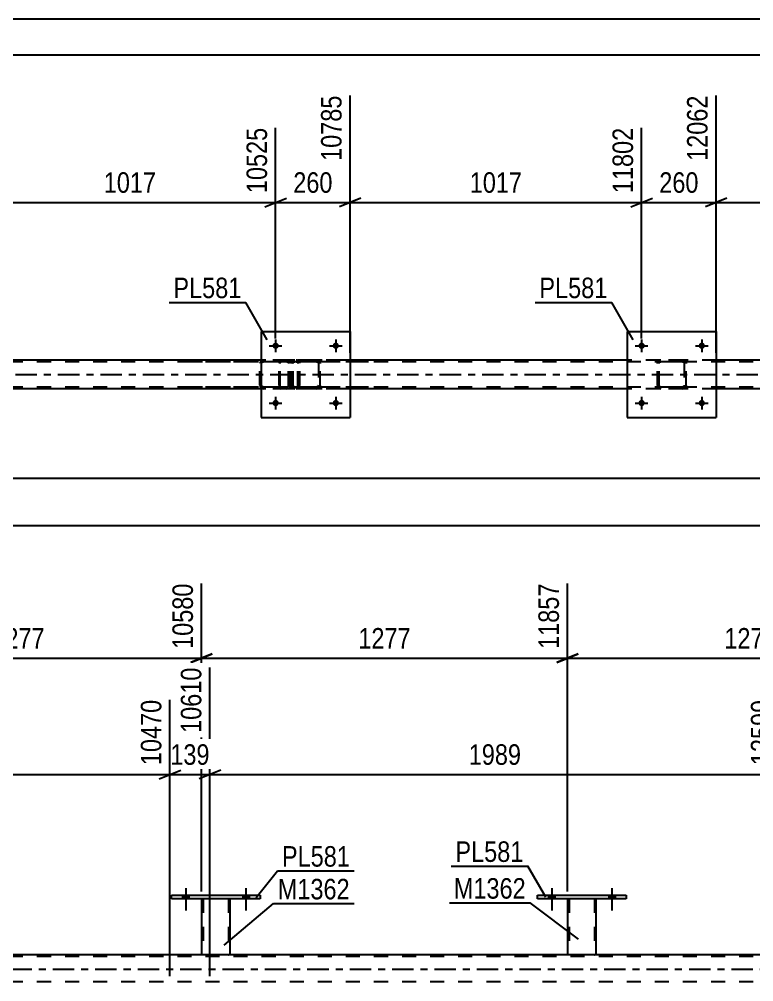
# Model space of a CAD drawing. Header units: millimetres. Extents: x 0 to 841, y 0 to 594.
# Drawn here: x 510 to 612.5, y 459.6 to 594 of the extents above; entities that cross this region are included whole.
import ezdxf

# ---------------------------------------------------------------- set-up
doc = ezdxf.new("R2010")
doc.units = ezdxf.units.MM
doc.linetypes.add('DXK_LINE_DOT2', pattern=[3.9198, 1.9599, -1.9599])
doc.linetypes.add('DXK_LINE_DOT3', pattern=[5.9187, 2.979, -0.9799, 0.9799, -0.9799])
doc.styles.add('Arial Narrow', font='ARIALN.TTF', dxfattribs={"height": 0.2})

# ---------------------------------------------------------------- blocks, each defined once
blk = doc.blocks.new('Unknown-318893504-1135')
at = {"color": 5, "linetype": 'Continuous'}
for p, q in [((841, 594), (0, 594)), ((836, 589), (5, 589))]:
    blk.add_line(p, q, dxfattribs=at)
blk = doc.blocks.new('Part-318893504-4839 - 4767')
at = {"color": 2, "linetype": 'Continuous'}
for p, q in [((543.76, 550.41), (543.76, 538.41)), ((543.76, 550.41), (556.16, 550.41)), ((556.16, 550.41), (556.16, 538.41)), ((543.76, 538.41), (556.16, 538.41))]:
    blk.add_line(p, q, dxfattribs=at)
blk = doc.blocks.new('Part-318893504-4775 - 4767')
at = {"color": 7, "linetype": 'DXK_LINE_DOT2'}
for p, q in [((546.29, 546.12), (546.27, 545.93)), ((546.27, 542.89), (546.27, 545.93)), ((546.35, 546.27), (546.29, 546.12)), ((546.44, 546.38), (546.35, 546.27)), ((546.4, 545.93), (546.41, 546.02)), ((546.4, 542.89), (546.4, 545.93)), ((546.41, 546.02), (546.44, 546.1)), ((546.54, 546.41), (546.44, 546.38)), ((546.44, 546.1), (546.49, 546.15)), ((546.49, 546.15), (546.54, 546.17)), ((558.7, 546.41), (546.54, 546.41)), ((558.7, 546.17), (546.54, 546.17)), ((547.82, 546.41), (547.82, 546.17)), ((548.82, 546.38), (548.63, 546.41)), ((548.63, 546.17), (548.73, 546.15)), ((548.73, 546.15), (548.81, 546.1)), ((548.81, 546.1), (548.86, 546.02)), ((548.86, 546.02), (548.88, 545.93)), ((548.88, 542.89), (548.88, 545.93)), ((549.1, 546.1), (549.1, 546.12)), ((549.13, 545.93), (549.1, 546.1)), ((549.13, 542.89), (549.13, 545.93)), ((546.27, 542.89), (546.29, 542.71)), ((546.29, 542.71), (546.35, 542.55)), ((546.35, 542.55), (546.44, 542.45)), ((546.41, 542.8), (546.4, 542.89)), ((546.44, 542.72), (546.41, 542.8)), ((546.49, 542.67), (546.44, 542.72)), ((546.44, 542.45), (546.54, 542.41)), ((546.54, 542.65), (546.49, 542.67)), ((558.7, 542.65), (546.54, 542.65)), ((558.7, 542.41), (546.54, 542.41)), ((547.82, 542.41), (547.82, 542.65)), ((548.73, 542.67), (548.63, 542.65)), ((548.63, 542.41), (548.82, 542.45)), ((548.81, 542.72), (548.73, 542.67)), ((548.86, 542.8), (548.81, 542.72)), ((548.88, 542.89), (548.86, 542.8)), ((549.1, 542.71), (549.11, 542.8)), ((549.11, 542.8), (549.13, 542.89))]:
    blk.add_line(p, q, dxfattribs=at)
for centre, start, end in [((548.65, 545.92), 23.8494, 68.8059), ((548.65, 542.91), 291.1941, 336.1506)]:
    blk.add_arc(centre, 0.492, start, end, dxfattribs=at)
blk = doc.blocks.new('Part-318893504-4840 - 4767')
at = {"color": 7, "linetype": 'DXK_LINE_DOT2'}
for p, q in [((599.08, 546.12), (599.04, 545.93)), ((599.04, 545.93), (599.05, 545.96)), ((599.04, 542.89), (599.04, 545.93)), ((599.05, 545.96), (599.08, 546.12)), ((599.28, 545.93), (599.3, 546.02)), ((599.28, 542.89), (599.28, 545.93)), ((599.3, 546.02), (599.35, 546.1)), ((599.34, 546.38), (599.52, 546.41)), ((599.52, 546.41), (599.34, 546.38)), ((599.35, 546.1), (599.43, 546.15)), ((599.43, 546.15), (599.52, 546.17)), ((602.56, 546.41), (599.52, 546.41)), ((602.56, 546.17), (599.52, 546.17)), ((602.56, 546.41), (602.75, 546.38)), ((602.75, 546.38), (602.56, 546.41)), ((602.56, 546.17), (602.65, 546.15)), ((602.65, 546.15), (602.73, 546.1)), ((602.73, 546.1), (602.78, 546.02)), ((602.78, 546.02), (602.8, 545.93)), ((602.8, 545.93), (602.8, 542.89)), ((603.01, 546.12), (603.04, 545.96)), ((603.04, 545.93), (603.01, 546.12)), ((603.04, 545.96), (603.04, 545.93)), ((603.04, 542.89), (603.04, 545.93)), ((599.08, 542.71), (599.04, 542.89)), ((599.04, 542.89), (599.08, 542.71)), ((599.3, 542.8), (599.28, 542.89)), ((599.35, 542.72), (599.3, 542.8)), ((599.52, 542.41), (599.34, 542.45)), ((599.34, 542.45), (599.52, 542.41)), ((599.43, 542.67), (599.35, 542.72)), ((599.52, 542.65), (599.43, 542.67)), ((602.56, 542.65), (599.52, 542.65)), ((602.56, 542.41), (599.52, 542.41)), ((602.65, 542.67), (602.56, 542.65)), ((602.75, 542.45), (602.56, 542.41)), ((602.56, 542.41), (602.75, 542.45)), ((602.73, 542.72), (602.65, 542.67)), ((602.78, 542.8), (602.73, 542.72)), ((602.8, 542.89), (602.78, 542.8)), ((603.04, 542.89), (603.01, 542.71)), ((603.01, 542.71), (603.04, 542.89))]:
    blk.add_line(p, q, dxfattribs=at)
at = {"color": 7, "linetype": 'DXK_LINE_DOT3'}
blk.add_line((601.04, 544.41), (601.04, 544.41), dxfattribs=at)
at = {"color": 7, "linetype": 'DXK_LINE_DOT2'}
for centre, start, end in [((599.52, 545.93), 112.5, 157.5), ((599.52, 545.93), 112.5, 157.5), ((602.56, 545.93), 22.5, 67.5), ((602.56, 545.93), 22.5, 67.5), ((599.52, 542.89), 202.5, 247.5), ((599.52, 542.89), 202.5, 247.5), ((602.56, 542.89), 292.5, 337.5), ((602.56, 542.89), 292.5, 337.5)]:
    blk.add_arc(centre, 0.48, start, end, dxfattribs=at)
blk = doc.blocks.new('Part-318893504-4788 - 4767')
at = {"color": 7, "linetype": 'DXK_LINE_DOT2'}
for p, q in [((547.31, 546.41), (532.32, 546.41)), ((547.31, 546.17), (532.32, 546.17)), ((543.6, 546.1), (543.56, 545.93)), ((543.56, 542.89), (543.56, 545.93)), ((543.6, 546.12), (543.6, 546.1)), ((543.81, 545.93), (543.83, 546.02)), ((543.81, 542.89), (543.81, 545.93)), ((543.83, 546.02), (543.89, 546.1)), ((544.07, 546.41), (543.87, 546.38)), ((543.89, 546.1), (543.97, 546.15)), ((543.97, 546.15), (544.07, 546.17)), ((547.5, 546.38), (547.31, 546.41)), ((547.31, 546.17), (547.4, 546.15)), ((547.4, 546.15), (547.49, 546.1)), ((547.49, 546.1), (547.54, 546.02)), ((547.54, 546.02), (547.56, 545.93)), ((547.56, 542.89), (547.56, 545.93)), ((547.78, 546.1), (547.78, 546.12)), ((547.82, 545.93), (547.78, 546.1)), ((547.82, 542.89), (547.82, 545.93)), ((547.31, 542.65), (532.32, 542.65)), ((547.31, 542.41), (532.32, 542.41)), ((543.56, 542.89), (543.58, 542.8)), ((543.58, 542.8), (543.6, 542.71)), ((543.83, 542.8), (543.81, 542.89)), ((543.89, 542.72), (543.83, 542.8)), ((543.87, 542.45), (544.07, 542.41)), ((543.97, 542.67), (543.89, 542.72)), ((544.07, 542.65), (543.97, 542.67)), ((547.4, 542.67), (547.31, 542.65)), ((547.31, 542.41), (547.5, 542.45)), ((547.49, 542.72), (547.4, 542.67)), ((547.54, 542.8), (547.49, 542.72)), ((547.56, 542.89), (547.54, 542.8)), ((547.78, 542.71), (547.8, 542.8)), ((547.8, 542.8), (547.82, 542.89))]:
    blk.add_line(p, q, dxfattribs=at)
for centre, start, end in [((544.05, 545.91), 110.7583, 155.68), ((547.32, 545.91), 24.32, 69.2417), ((544.05, 542.91), 204.32, 249.2417), ((547.32, 542.91), 290.7583, 335.68)]:
    blk.add_arc(centre, 0.496, start, end, dxfattribs=at)
blk = doc.blocks.new('Part-318893504-4834 - 4767')
at = {"color": 7, "linetype": 'DXK_LINE_DOT2'}
for p, q in [((548, 546.12), (547.96, 545.93)), ((547.96, 545.93), (547.97, 545.95)), ((547.96, 542.89), (547.96, 545.93)), ((547.97, 545.95), (548, 546.12)), ((548.2, 545.93), (548.22, 546.02)), ((548.2, 542.89), (548.2, 545.93)), ((548.22, 546.02), (548.27, 546.1)), ((548.26, 546.38), (548.44, 546.41)), ((548.44, 546.41), (548.26, 546.38)), ((548.27, 546.1), (548.35, 546.15)), ((548.35, 546.15), (548.44, 546.17)), ((551.48, 546.41), (548.44, 546.41)), ((551.48, 546.17), (548.44, 546.17)), ((551.48, 546.41), (551.67, 546.38)), ((551.67, 546.38), (551.48, 546.41)), ((551.48, 546.17), (551.57, 546.15)), ((551.57, 546.15), (551.65, 546.1)), ((551.65, 546.1), (551.7, 546.02)), ((551.7, 546.02), (551.72, 545.93)), ((551.72, 545.93), (551.72, 542.89)), ((551.93, 546.12), (551.96, 545.95)), ((551.96, 545.93), (551.93, 546.12)), ((551.96, 545.95), (551.96, 545.93)), ((551.96, 542.89), (551.96, 545.93)), ((548, 542.71), (547.96, 542.89)), ((547.96, 542.89), (548, 542.71)), ((548.22, 542.8), (548.2, 542.89)), ((548.27, 542.72), (548.22, 542.8)), ((548.44, 542.41), (548.26, 542.45)), ((548.26, 542.45), (548.44, 542.41)), ((548.35, 542.67), (548.27, 542.72)), ((548.44, 542.65), (548.35, 542.67)), ((551.48, 542.65), (548.44, 542.65)), ((551.48, 542.41), (548.44, 542.41)), ((551.57, 542.67), (551.48, 542.65)), ((551.67, 542.45), (551.48, 542.41)), ((551.48, 542.41), (551.67, 542.45)), ((551.65, 542.72), (551.57, 542.67)), ((551.7, 542.8), (551.65, 542.72)), ((551.72, 542.89), (551.7, 542.8)), ((551.96, 542.89), (551.93, 542.71)), ((551.93, 542.71), (551.96, 542.89))]:
    blk.add_line(p, q, dxfattribs=at)
at = {"color": 7, "linetype": 'DXK_LINE_DOT3'}
blk.add_line((549.96, 544.41), (549.96, 544.41), dxfattribs=at)
at = {"color": 7, "linetype": 'DXK_LINE_DOT2'}
for centre, start, end in [((548.44, 545.93), 112.5, 157.5), ((548.44, 545.93), 112.5, 157.5), ((551.48, 545.93), 22.5, 67.5), ((551.48, 545.93), 22.5, 67.5), ((548.44, 542.89), 202.5, 247.5), ((548.44, 542.89), 202.5, 247.5), ((551.48, 542.89), 292.5, 337.5), ((551.48, 542.89), 292.5, 337.5)]:
    blk.add_arc(centre, 0.48, start, end, dxfattribs=at)
blk = doc.blocks.new('Bolt-318893504-4900 - 4767')
at = {"linetype": 'Continuous'}
for points in [[(546.2, 540.41, -1), (545.32, 540.41, -1)], [(554.6, 540.41, -1), (553.72, 540.41, -1)]]:
    blk.add_hatch(color=1, dxfattribs=at).paths.add_polyline_path(points)
at = {"color": 1, "linetype": 'Continuous'}
for p, q in [((544.88, 540.41), (546.64, 540.41)), ((545.76, 541.29), (545.76, 539.53)), ((553.28, 540.41), (555.04, 540.41)), ((554.16, 541.29), (554.16, 539.53))]:
    blk.add_line(p, q, dxfattribs=at)
blk = doc.blocks.new('Part-318893504-4845 - 4767')
at = {"color": 2, "linetype": 'Continuous'}
for p, q in [((594.84, 550.41), (594.84, 538.41)), ((594.84, 550.41), (607.24, 550.41)), ((607.24, 550.41), (607.24, 538.41)), ((594.84, 538.41), (607.24, 538.41))]:
    blk.add_line(p, q, dxfattribs=at)
blk = doc.blocks.new('Bolt-318893504-4901 - 4767')
at = {"linetype": 'Continuous'}
for points in [[(546.2, 548.41, -1), (545.32, 548.41, -1)], [(554.6, 548.41, -1), (553.72, 548.41, -1)]]:
    blk.add_hatch(color=1, dxfattribs=at).paths.add_polyline_path(points)
at = {"color": 1, "linetype": 'Continuous'}
for p, q in [((544.88, 548.41), (546.64, 548.41)), ((545.76, 549.29), (545.76, 547.53)), ((553.28, 548.41), (555.04, 548.41)), ((554.16, 549.29), (554.16, 547.53))]:
    blk.add_line(p, q, dxfattribs=at)
blk = doc.blocks.new('Bolt-318893504-4902 - 4767')
at = {"linetype": 'Continuous'}
for points in [[(597.28, 540.41, -1), (596.4, 540.41, -1)], [(605.68, 540.41, -1), (604.8, 540.41, -1)]]:
    blk.add_hatch(color=1, dxfattribs=at).paths.add_polyline_path(points)
at = {"color": 1, "linetype": 'Continuous'}
for p, q in [((595.96, 540.41), (597.72, 540.41)), ((596.84, 541.29), (596.84, 539.53)), ((604.36, 540.41), (606.12, 540.41)), ((605.24, 541.29), (605.24, 539.53))]:
    blk.add_line(p, q, dxfattribs=at)
blk = doc.blocks.new('Bolt-318893504-4903 - 4767')
at = {"linetype": 'Continuous'}
for points in [[(597.28, 548.41, -1), (596.4, 548.41, -1)], [(605.68, 548.41, -1), (604.8, 548.41, -1)]]:
    blk.add_hatch(color=1, dxfattribs=at).paths.add_polyline_path(points)
at = {"color": 1, "linetype": 'Continuous'}
for p, q in [((595.96, 548.41), (597.72, 548.41)), ((596.84, 549.29), (596.84, 547.53)), ((604.36, 548.41), (606.12, 548.41)), ((605.24, 549.29), (605.24, 547.53))]:
    blk.add_line(p, q, dxfattribs=at)
blk = doc.blocks.new('Part-318893504-4945 - 4767')
at = {"color": 7, "linetype": 'DXK_LINE_DOT2'}
for p, q in [((726.08, 546.17), (124.75, 546.17)), ((556.16, 546.41), (543.76, 546.41)), ((607.24, 546.41), (594.84, 546.41)), ((726.08, 542.65), (124.75, 542.65)), ((556.16, 542.41), (543.76, 542.41)), ((607.24, 542.41), (594.84, 542.41))]:
    blk.add_line(p, q, dxfattribs=at)
at = {"color": 2, "linetype": 'Continuous'}
for p, q in [((543.76, 546.41), (505.08, 546.41)), ((594.84, 546.41), (556.16, 546.41)), ((645.92, 546.41), (607.24, 546.41)), ((543.76, 542.41), (505.08, 542.41)), ((594.84, 542.41), (556.16, 542.41)), ((645.92, 542.41), (607.24, 542.41))]:
    blk.add_line(p, q, dxfattribs=at)
at = {"color": 7, "linetype": 'DXK_LINE_DOT3'}
blk.add_line((124.75, 544.41), (726.08, 544.41), dxfattribs=at)
blk = doc.blocks.new('Part-318893504-3266 - 3250')
at = {"color": 2, "linetype": 'Continuous'}
for p, q in [((586.5, 471.2), (586.5, 463.37)), ((590.5, 463.37), (590.5, 471.2)), ((590.49, 463.36), (586.5, 463.36))]:
    blk.add_line(p, q, dxfattribs=at)
at = {"color": 7, "linetype": 'DXK_LINE_DOT2'}
for p, q in [((590.5, 471.2), (586.5, 471.2)), ((586.5, 471.2), (586.5, 471.2)), ((586.5, 471.2), (586.5, 471.2)), ((586.74, 471.2), (586.74, 463.36)), ((590.26, 471.2), (590.26, 463.36)), ((590.5, 471.2), (590.5, 471.2)), ((590.5, 471.2), (590.5, 471.2)), ((586.5, 463.37), (586.5, 463.36)), ((586.5, 463.36), (586.5, 463.36)), ((586.5, 463.36), (586.5, 463.36)), ((590.2, 463.36), (590.24, 463.36)), ((590.2, 463.36), (590.24, 463.36)), ((590.24, 463.36), (590.26, 463.36)), ((590.24, 463.36), (590.26, 463.36)), ((590.5, 463.36), (590.46, 463.36)), ((590.49, 463.36), (590.5, 463.36)), ((590.5, 463.36), (590.5, 463.37)), ((590.5, 463.36), (590.5, 463.37))]:
    blk.add_line(p, q, dxfattribs=at)
blk = doc.blocks.new('Part-318893504-3281 - 3250')
at = {"color": 2, "linetype": 'Continuous'}
for p, q in [((582.3, 471.68), (594.7, 471.68)), ((582.3, 471.2), (582.3, 471.68)), ((594.7, 471.2), (582.3, 471.2)), ((594.7, 471.68), (594.7, 471.2))]:
    blk.add_line(p, q, dxfattribs=at)
blk = doc.blocks.new('Part-318893504-3354 - 3250')
at = {"color": 2, "linetype": 'Continuous'}
for p, q in [((535.42, 471.2), (535.42, 463.37)), ((539.42, 463.37), (539.42, 471.2)), ((539.41, 463.36), (535.42, 463.36))]:
    blk.add_line(p, q, dxfattribs=at)
at = {"color": 7, "linetype": 'DXK_LINE_DOT2'}
for p, q in [((539.42, 471.2), (535.42, 471.2)), ((535.42, 471.2), (535.42, 471.2)), ((535.42, 471.2), (535.42, 471.2)), ((535.66, 471.2), (535.66, 463.36)), ((539.18, 471.2), (539.18, 463.36)), ((539.42, 471.2), (539.42, 471.2)), ((539.42, 471.2), (539.42, 471.2)), ((535.42, 463.37), (535.42, 463.36)), ((535.42, 463.36), (535.42, 463.36)), ((535.42, 463.36), (535.42, 463.36)), ((539.12, 463.36), (539.16, 463.36)), ((539.12, 463.36), (539.16, 463.36)), ((539.16, 463.36), (539.18, 463.36)), ((539.16, 463.36), (539.18, 463.36)), ((539.42, 463.36), (539.38, 463.36)), ((539.41, 463.36), (539.42, 463.36)), ((539.42, 463.36), (539.42, 463.37)), ((539.42, 463.36), (539.42, 463.37))]:
    blk.add_line(p, q, dxfattribs=at)
blk = doc.blocks.new('Part-318893504-3359 - 3250')
at = {"color": 2, "linetype": 'Continuous'}
for p, q in [((531.22, 471.68), (543.62, 471.68)), ((531.22, 471.2), (531.22, 471.68)), ((543.62, 471.2), (531.22, 471.2)), ((543.62, 471.68), (543.62, 471.2))]:
    blk.add_line(p, q, dxfattribs=at)
blk = doc.blocks.new('Bolt-318893504-3360 - 3250')
at = {"linetype": 'Continuous'}
for points in [[(583.86, 471.2), (584.74, 471.2), (584.74, 471.68), (583.86, 471.68)], [(592.26, 471.2), (593.14, 471.2), (593.14, 471.68), (592.26, 471.68)]]:
    blk.add_hatch(color=1, dxfattribs=at).paths.add_polyline_path(points)
at = {"color": 1, "linetype": 'Continuous'}
for p, q in [((584.3, 472.68), (584.3, 469.56)), ((592.7, 472.68), (592.7, 469.56)), ((583.86, 471.68), (583.86, 471.2)), ((584.74, 471.68), (584.74, 471.2)), ((592.26, 471.68), (592.26, 471.2)), ((593.14, 471.68), (593.14, 471.2))]:
    blk.add_line(p, q, dxfattribs=at)
blk = doc.blocks.new('Bolt-318893504-3361 - 3250')
at = {"linetype": 'Continuous'}
for points in [[(583.86, 471.2), (584.74, 471.2), (584.74, 471.68), (583.86, 471.68)], [(592.26, 471.2), (593.14, 471.2), (593.14, 471.68), (592.26, 471.68)]]:
    blk.add_hatch(color=1, dxfattribs=at).paths.add_polyline_path(points)
at = {"color": 1, "linetype": 'Continuous'}
for p, q in [((584.3, 472.68), (584.3, 469.56)), ((592.7, 472.68), (592.7, 469.56)), ((583.86, 471.68), (583.86, 471.2)), ((584.74, 471.68), (584.74, 471.2)), ((592.26, 471.68), (592.26, 471.2)), ((593.14, 471.68), (593.14, 471.2))]:
    blk.add_line(p, q, dxfattribs=at)
blk = doc.blocks.new('Bolt-318893504-3468 - 3250')
at = {"linetype": 'Continuous'}
for points in [[(532.78, 471.2), (533.66, 471.2), (533.66, 471.68), (532.78, 471.68)], [(541.18, 471.2), (542.06, 471.2), (542.06, 471.68), (541.18, 471.68)]]:
    blk.add_hatch(color=1, dxfattribs=at).paths.add_polyline_path(points)
at = {"color": 1, "linetype": 'Continuous'}
for p, q in [((533.22, 472.68), (533.22, 469.56)), ((541.62, 472.68), (541.62, 469.56)), ((532.78, 471.68), (532.78, 471.2)), ((533.66, 471.68), (533.66, 471.2)), ((541.18, 471.68), (541.18, 471.2)), ((542.06, 471.68), (542.06, 471.2))]:
    blk.add_line(p, q, dxfattribs=at)
blk = doc.blocks.new('Bolt-318893504-3469 - 3250')
at = {"linetype": 'Continuous'}
for points in [[(532.78, 471.2), (533.66, 471.2), (533.66, 471.68), (532.78, 471.68)], [(541.18, 471.2), (542.06, 471.2), (542.06, 471.68), (541.18, 471.68)]]:
    blk.add_hatch(color=1, dxfattribs=at).paths.add_polyline_path(points)
at = {"color": 1, "linetype": 'Continuous'}
for p, q in [((533.22, 472.68), (533.22, 469.56)), ((541.62, 472.68), (541.62, 469.56)), ((532.78, 471.68), (532.78, 471.2)), ((533.66, 471.68), (533.66, 471.2)), ((541.18, 471.68), (541.18, 471.2)), ((542.06, 471.68), (542.06, 471.2))]:
    blk.add_line(p, q, dxfattribs=at)
blk = doc.blocks.new('Part-318893504-3659 - 3250')
at = {"color": 7, "linetype": 'DXK_LINE_DOT2'}
for p, q in [((726.08, 463.13), (112.2, 463.13)), ((539.42, 463.37), (535.42, 463.37)), ((590.5, 463.37), (586.5, 463.37)), ((726.08, 459.61), (112.2, 459.61))]:
    blk.add_line(p, q, dxfattribs=at)
at = {"color": 2, "linetype": 'Continuous'}
for p, q in [((535.42, 463.37), (488.34, 463.37)), ((586.5, 463.37), (539.42, 463.37)), ((637.58, 463.37), (590.5, 463.37))]:
    blk.add_line(p, q, dxfattribs=at)
at = {"color": 7, "linetype": 'DXK_LINE_DOT3'}
blk.add_line((112.2, 461.37), (726.08, 461.37), dxfattribs=at)
blk = doc.blocks.new('StraightDimension-318893504-9079 - 4767')
at = {"color": 7, "linetype": 'Continuous'}
for p, q in [((556.16, 547.41), (556.16, 583.36)), ((596.84, 549.41), (596.84, 578.86)), ((557.66, 569.02), (554.66, 567.82)), ((595.34, 567.82), (598.34, 569.02)), ((556.16, 568.42), (596.84, 568.42))]:
    blk.add_line(p, q, dxfattribs=at)
at = {"color": 0}
blk.add_wipeout([(580.76, 569.17), (580.76, 573.37), (572.25, 573.37), (572.25, 569.17)], dxfattribs=at)
at = {"color": 3, "style": 'Arial Narrow'}
blk.add_text('1017', height=2.863, dxfattribs=at).set_placement((572.85, 569.77))
at = {"color": 0, "linetype": 'Continuous'}
blk.add_wipeout([(596.24, 579.46), (592.04, 579.46), (592.04, 569.12), (596.24, 569.12)], dxfattribs=at)
at = {"color": 3, "linetype": 'Continuous', "style": 'Arial Narrow'}
blk.add_text('11802', height=2.863, rotation=90.0002, dxfattribs=at).set_placement((595.64, 569.72))
blk = doc.blocks.new('StraightDimension-318893504-9081 - 4767')
at = {"color": 7, "linetype": 'Continuous'}
for p, q in [((505.08, 547.41), (505.08, 581.53)), ((545.76, 549.41), (545.76, 578.86)), ((506.58, 569.02), (503.58, 567.82)), ((544.26, 567.82), (547.26, 569.02)), ((505.08, 568.42), (545.76, 568.42))]:
    blk.add_line(p, q, dxfattribs=at)
at = {"color": 0}
blk.add_wipeout([(529.68, 569.17), (529.68, 573.37), (521.17, 573.37), (521.17, 569.17)], dxfattribs=at)
at = {"color": 3, "style": 'Arial Narrow'}
blk.add_text('1017', height=2.863, dxfattribs=at).set_placement((521.77, 569.77))
at = {"color": 0, "linetype": 'Continuous'}
blk.add_wipeout([(545.16, 579.46), (540.96, 579.46), (540.96, 569.12), (545.16, 569.12)], dxfattribs=at)
at = {"color": 3, "linetype": 'Continuous', "style": 'Arial Narrow'}
blk.add_text('10525', height=2.863, rotation=90.0002, dxfattribs=at).set_placement((544.56, 569.72))
blk = doc.blocks.new('StraightDimension-318893504-5585 - 4767')
at = {"color": 7, "linetype": 'Continuous'}
blk.add_line((124.11, 523.3), (763.84, 523.3), dxfattribs=at)
blk = doc.blocks.new('StraightDimension-318893504-8403 - 4767')
at = {"color": 7, "linetype": 'Continuous'}
blk.add_line((124.75, 529.94), (763.2, 529.94), dxfattribs=at)
blk = doc.blocks.new('StraightDimension-318893504-9077 - 4767')
at = {"color": 7, "linetype": 'Continuous'}
for p, q in [((607.24, 547.41), (607.24, 583.36)), ((647.92, 549.41), (647.92, 578.86)), ((608.74, 569.02), (605.74, 567.82)), ((646.42, 567.82), (649.42, 569.02)), ((607.24, 568.42), (647.92, 568.42))]:
    blk.add_line(p, q, dxfattribs=at)
at = {"color": 0}
blk.add_wipeout([(631.84, 569.17), (631.84, 573.37), (623.33, 573.37), (623.33, 569.17)], dxfattribs=at)
at = {"color": 3, "style": 'Arial Narrow'}
blk.add_text('1017', height=2.863, dxfattribs=at).set_placement((623.93, 569.77))
at = {"color": 0, "linetype": 'Continuous'}
blk.add_wipeout([(647.32, 579.46), (643.12, 579.46), (643.12, 569.12), (647.32, 569.12)], dxfattribs=at)
at = {"color": 3, "linetype": 'Continuous', "style": 'Arial Narrow'}
blk.add_text('13079', height=2.863, rotation=90.0002, dxfattribs=at).set_placement((646.72, 569.72))
blk = doc.blocks.new('StraightDimension-318893504-9078 - 4767')
at = {"color": 7, "linetype": 'Continuous'}
for p, q in [((607.24, 547.41), (607.24, 583.36)), ((596.84, 549.41), (596.84, 578.86)), ((595.34, 567.82), (598.34, 569.02)), ((608.74, 569.02), (605.74, 567.82)), ((596.84, 568.42), (607.24, 568.42))]:
    blk.add_line(p, q, dxfattribs=at)
at = {"color": 0}
blk.add_wipeout([(605.39, 569.17), (605.39, 573.37), (598.7, 573.37), (598.7, 569.17)], dxfattribs=at)
at = {"color": 3, "style": 'Arial Narrow'}
blk.add_text('260', height=2.863, dxfattribs=at).set_placement((599.3, 569.77))
at = {"color": 0, "linetype": 'Continuous'}
blk.add_wipeout([(606.64, 583.96), (602.44, 583.96), (602.44, 573.62), (606.64, 573.62)], dxfattribs=at)
at = {"color": 3, "linetype": 'Continuous', "style": 'Arial Narrow'}
blk.add_text('12062', height=2.863, rotation=90.0002, dxfattribs=at).set_placement((606.04, 574.22))
blk = doc.blocks.new('StraightDimension-318893504-9080 - 4767')
at = {"color": 7, "linetype": 'Continuous'}
for p, q in [((556.16, 547.41), (556.16, 583.36)), ((545.76, 549.41), (545.76, 578.86)), ((544.26, 567.82), (547.26, 569.02)), ((557.66, 569.02), (554.66, 567.82)), ((545.76, 568.42), (556.16, 568.42))]:
    blk.add_line(p, q, dxfattribs=at)
at = {"color": 0}
blk.add_wipeout([(554.3, 569.17), (554.3, 573.37), (547.62, 573.37), (547.62, 569.17)], dxfattribs=at)
at = {"color": 3, "style": 'Arial Narrow'}
blk.add_text('260', height=2.863, dxfattribs=at).set_placement((548.22, 569.77))
at = {"color": 0, "linetype": 'Continuous'}
blk.add_wipeout([(555.56, 583.96), (551.36, 583.96), (551.36, 573.62), (555.56, 573.62)], dxfattribs=at)
at = {"color": 3, "linetype": 'Continuous', "style": 'Arial Narrow'}
blk.add_text('10785', height=2.863, rotation=90.0002, dxfattribs=at).set_placement((554.96, 574.22))
blk = doc.blocks.new('StraightDimension-318893504-7967 - 3250')
at = {"color": 7, "linetype": 'Continuous'}
for p, q in [((535.42, 472.2), (535.42, 515.22)), ((484.34, 472.2), (484.34, 513.39)), ((485.84, 505.38), (482.84, 504.18)), ((533.92, 504.18), (536.92, 505.38)), ((484.34, 504.78), (535.42, 504.78))]:
    blk.add_line(p, q, dxfattribs=at)
at = {"color": 0}
blk.add_wipeout([(514.13, 505.53), (514.13, 509.73), (505.62, 509.73), (505.62, 505.53)], dxfattribs=at)
at = {"color": 3, "style": 'Arial Narrow'}
blk.add_text('1277', height=2.863, dxfattribs=at).set_placement((506.22, 506.13))
at = {"color": 0, "linetype": 'Continuous'}
blk.add_wipeout([(534.82, 515.82), (530.62, 515.82), (530.62, 505.48), (534.82, 505.48)], dxfattribs=at)
at = {"color": 3, "linetype": 'Continuous', "style": 'Arial Narrow'}
blk.add_text('10580', height=2.863, rotation=90.0002, dxfattribs=at).set_placement((534.22, 506.08))
blk = doc.blocks.new('StraightDimension-318893504-12221 - 3250')
at = {"color": 7, "linetype": 'Continuous'}
for p, q in [((536.59, 460.37), (536.59, 503.49)), ((616.15, 460.37), (616.15, 498.99)), ((538.09, 489.15), (535.09, 487.95)), ((536.59, 488.55), (616.15, 488.55)), ((614.65, 487.95), (617.65, 489.15))]:
    blk.add_line(p, q, dxfattribs=at)
at = {"color": 0}
blk.add_wipeout([(580.63, 489.3), (580.63, 493.5), (572.11, 493.5), (572.11, 489.3)], dxfattribs=at)
at = {"color": 3, "style": 'Arial Narrow'}
blk.add_text('1989', height=2.863, dxfattribs=at).set_placement((572.71, 489.9))
at = {"color": 0, "linetype": 'Continuous'}
blk.add_wipeout([(615.55, 499.59), (611.35, 499.59), (611.35, 489.25), (615.55, 489.25)], dxfattribs=at)
at = {"color": 3, "linetype": 'Continuous', "style": 'Arial Narrow'}
blk.add_text('12599', height=2.863, rotation=90.0002, dxfattribs=at).set_placement((614.95, 489.85))
blk = doc.blocks.new('StraightDimension-318893504-7965 - 3250')
at = {"color": 7, "linetype": 'Continuous'}
for p, q in [((586.5, 472.2), (586.5, 515.22)), ((637.58, 472.2), (637.58, 515.22)), ((588, 505.38), (585, 504.18)), ((636.08, 504.18), (639.08, 505.38)), ((586.5, 504.78), (637.58, 504.78))]:
    blk.add_line(p, q, dxfattribs=at)
at = {"color": 0}
blk.add_wipeout([(616.3, 505.53), (616.3, 509.73), (607.78, 509.73), (607.78, 505.53)], dxfattribs=at)
at = {"color": 3, "style": 'Arial Narrow'}
blk.add_text('1277', height=2.863, dxfattribs=at).set_placement((608.38, 506.13))
at = {"color": 0, "linetype": 'Continuous'}
blk.add_wipeout([(636.98, 515.82), (632.78, 515.82), (632.78, 505.48), (636.98, 505.48)], dxfattribs=at)
at = {"color": 3, "linetype": 'Continuous', "style": 'Arial Narrow'}
blk.add_text('13134', height=2.863, rotation=90.0002, dxfattribs=at).set_placement((636.38, 506.08))
blk = doc.blocks.new('StraightDimension-318893504-7966 - 3250')
at = {"color": 7, "linetype": 'Continuous'}
for p, q in [((535.42, 472.2), (535.42, 515.22)), ((586.5, 472.2), (586.5, 515.22)), ((536.92, 505.38), (533.92, 504.18)), ((585, 504.18), (588, 505.38)), ((535.42, 504.78), (586.5, 504.78))]:
    blk.add_line(p, q, dxfattribs=at)
at = {"color": 0}
blk.add_wipeout([(565.21, 505.53), (565.21, 509.73), (556.7, 509.73), (556.7, 505.53)], dxfattribs=at)
at = {"color": 3, "style": 'Arial Narrow'}
blk.add_text('1277', height=2.863, dxfattribs=at).set_placement((557.3, 506.13))
at = {"color": 0, "linetype": 'Continuous'}
blk.add_wipeout([(585.9, 515.82), (581.7, 515.82), (581.7, 505.48), (585.9, 505.48)], dxfattribs=at)
at = {"color": 3, "linetype": 'Continuous', "style": 'Arial Narrow'}
blk.add_text('11857', height=2.863, rotation=90.0002, dxfattribs=at).set_placement((585.3, 506.08))
blk = doc.blocks.new('StraightDimension-318893504-12222 - 3250')
at = {"color": 7, "linetype": 'Continuous'}
for p, q in [((536.59, 460.37), (536.59, 503.49)), ((531.01, 460.37), (531.01, 498.99)), ((529.51, 487.95), (532.51, 489.15)), ((531.01, 488.55), (536.59, 488.55)), ((538.09, 489.15), (535.09, 487.95))]:
    blk.add_line(p, q, dxfattribs=at)
at = {"color": 0}
blk.add_wipeout([(537.14, 489.3), (537.14, 493.5), (530.46, 493.5), (530.46, 489.3)], dxfattribs=at)
at = {"color": 3, "style": 'Arial Narrow'}
blk.add_text('139', height=2.863, dxfattribs=at).set_placement((531.06, 489.9))
at = {"color": 0, "linetype": 'Continuous'}
blk.add_wipeout([(535.99, 504.09), (531.79, 504.09), (531.79, 493.75), (535.99, 493.75)], dxfattribs=at)
at = {"color": 3, "linetype": 'Continuous', "style": 'Arial Narrow'}
blk.add_text('10610', height=2.863, rotation=90.0002, dxfattribs=at).set_placement((535.39, 494.35))
blk = doc.blocks.new('StraightDimension-318893504-12223 - 3250')
at = {"color": 7, "linetype": 'Continuous'}
for p, q in [((451.46, 460.37), (451.46, 501.66)), ((531.01, 460.37), (531.01, 498.99)), ((452.96, 489.15), (449.96, 487.95)), ((451.46, 488.55), (531.01, 488.55)), ((529.51, 487.95), (532.51, 489.15))]:
    blk.add_line(p, q, dxfattribs=at)
at = {"color": 0}
blk.add_wipeout([(495.49, 489.3), (495.49, 493.5), (486.98, 493.5), (486.98, 489.3)], dxfattribs=at)
at = {"color": 3, "style": 'Arial Narrow'}
blk.add_text('1989', height=2.863, dxfattribs=at).set_placement((487.58, 489.9))
at = {"color": 0, "linetype": 'Continuous'}
blk.add_wipeout([(530.41, 499.59), (526.21, 499.59), (526.21, 489.25), (530.41, 489.25)], dxfattribs=at)
at = {"color": 3, "linetype": 'Continuous', "style": 'Arial Narrow'}
blk.add_text('10470', height=2.863, rotation=90.0002, dxfattribs=at).set_placement((529.81, 489.85))
blk = doc.blocks.new('Mark-318893504-4835 - 4767')
at = {"color": 0}
blk.add_wipeout([(540.99, 555.06), (540.99, 558.06), (531.49, 558.06), (531.49, 555.06)], dxfattribs=at)
blk.add_wipeout([(540.99, 555.06), (540.99, 558.06), (531.49, 558.06), (531.49, 555.06)], dxfattribs=at)
at = {"color": 30, "linetype": 'Continuous'}
for p in [(530.89, 554.46), (544.59, 549.26)]:
    blk.add_line(p, (541.59, 554.46), dxfattribs=at)
at = {"color": 3, "style": 'Arial Narrow'}
blk.add_text('PL581', height=2.863, dxfattribs=at).set_placement((531.49, 555.06))
blk = doc.blocks.new('Mark-318893504-4841 - 4767')
at = {"color": 0}
blk.add_wipeout([(592.07, 555.06), (592.07, 558.06), (582.57, 558.06), (582.57, 555.06)], dxfattribs=at)
blk.add_wipeout([(592.07, 555.06), (592.07, 558.06), (582.57, 558.06), (582.57, 555.06)], dxfattribs=at)
at = {"color": 30, "linetype": 'Continuous'}
for p in [(581.97, 554.46), (595.67, 549.26)]:
    blk.add_line(p, (592.67, 554.46), dxfattribs=at)
at = {"color": 3, "style": 'Arial Narrow'}
blk.add_text('PL581', height=2.863, dxfattribs=at).set_placement((582.57, 555.06))
blk = doc.blocks.new('Mark-318893504-3262 - 3250')
at = {"color": 0}
blk.add_wipeout([(580.68, 471.21), (580.68, 474.21), (570.63, 474.21), (570.63, 471.21)], dxfattribs=at)
blk.add_wipeout([(580.68, 471.21), (580.68, 474.21), (570.63, 474.21), (570.63, 471.21)], dxfattribs=at)
at = {"color": 30, "linetype": 'Continuous'}
for p in [(570.03, 470.61), (588.05, 465.57)]:
    blk.add_line(p, (581.28, 470.61), dxfattribs=at)
at = {"color": 3, "style": 'Arial Narrow'}
blk.add_text('M1362', height=2.863, dxfattribs=at).set_placement((570.63, 471.21))
blk = doc.blocks.new('Mark-318893504-3277 - 3250')
at = {"color": 0}
blk.add_wipeout([(580.35, 476.34), (580.35, 479.34), (570.85, 479.34), (570.85, 476.34)], dxfattribs=at)
blk.add_wipeout([(580.35, 476.34), (580.35, 479.34), (570.85, 479.34), (570.85, 476.34)], dxfattribs=at)
at = {"color": 30, "linetype": 'Continuous'}
for p in [(570.25, 475.74), (583.49, 471.42)]:
    blk.add_line(p, (580.95, 475.74), dxfattribs=at)
at = {"color": 3, "style": 'Arial Narrow'}
blk.add_text('PL581', height=2.863, dxfattribs=at).set_placement((570.85, 476.34))
blk = doc.blocks.new('Mark-318893504-3355 - 3250')
at = {"color": 0}
blk.add_wipeout([(556.14, 475.68), (556.14, 478.68), (546.64, 478.68), (546.64, 475.68)], dxfattribs=at)
blk.add_wipeout([(556.14, 475.68), (556.14, 478.68), (546.64, 478.68), (546.64, 475.68)], dxfattribs=at)
at = {"color": 30, "linetype": 'Continuous'}
for p, q in [((543.04, 471.36), (546.04, 475.08)), ((546.04, 475.08), (556.74, 475.08))]:
    blk.add_line(p, q, dxfattribs=at)
at = {"color": 3, "style": 'Arial Narrow'}
blk.add_text('PL581', height=2.863, dxfattribs=at).set_placement((546.64, 475.68))
blk = doc.blocks.new('Mark-318893504-3350 - 3250')
at = {"color": 0}
blk.add_wipeout([(556.12, 471.11), (556.12, 474.11), (546.06, 474.11), (546.06, 471.11)], dxfattribs=at)
blk.add_wipeout([(556.12, 471.11), (556.12, 474.11), (546.06, 474.11), (546.06, 471.11)], dxfattribs=at)
at = {"color": 30, "linetype": 'Continuous'}
for p, q in [((538.59, 464.73), (545.46, 470.51)), ((545.46, 470.51), (556.72, 470.51))]:
    blk.add_line(p, q, dxfattribs=at)
at = {"color": 3, "style": 'Arial Narrow'}
blk.add_text('M1362', height=2.863, dxfattribs=at).set_placement((546.06, 471.11))

msp = doc.modelspace()

# ---------------------------------------------------------------- block references
for name in ['Unknown-318893504-1135', 'Part-318893504-4839 - 4767', 'Part-318893504-4845 - 4767', 'Bolt-318893504-4901 - 4767', 'Bolt-318893504-4903 - 4767', 'Part-318893504-4945 - 4767', 'Part-318893504-4788 - 4767', 'Part-318893504-4775 - 4767', 'Part-318893504-4834 - 4767', 'Part-318893504-4840 - 4767', 'Bolt-318893504-4900 - 4767', 'Bolt-318893504-4902 - 4767', 'Bolt-318893504-3468 - 3250', 'Bolt-318893504-3469 - 3250', 'Bolt-318893504-3360 - 3250', 'Bolt-318893504-3361 - 3250', 'Part-318893504-3359 - 3250', 'Part-318893504-3354 - 3250', 'Part-318893504-3281 - 3250', 'Part-318893504-3266 - 3250', 'Part-318893504-3659 - 3250']:
    msp.add_blockref(name, (0, 0))

# ---------------------------------------------------------------- next in the draw order: block references
for name in ['StraightDimension-318893504-9079 - 4767', 'StraightDimension-318893504-9077 - 4767', 'StraightDimension-318893504-9081 - 4767', 'StraightDimension-318893504-5585 - 4767', 'StraightDimension-318893504-7967 - 3250']:
    msp.add_blockref(name, (0, 0))

# ---------------------------------------------------------------- next in the draw order: block references
for name in ['StraightDimension-318893504-9080 - 4767', 'StraightDimension-318893504-9078 - 4767', 'StraightDimension-318893504-8403 - 4767', 'StraightDimension-318893504-12221 - 3250']:
    msp.add_blockref(name, (0, 0))

# ---------------------------------------------------------------- next in the draw order: block references
for name in ['Mark-318893504-4835 - 4767', 'Mark-318893504-4841 - 4767', 'StraightDimension-318893504-7965 - 3250']:
    msp.add_blockref(name, (0, 0))

# ---------------------------------------------------------------- next in the draw order: block references
msp.add_blockref('StraightDimension-318893504-7966 - 3250', (0, 0))

# ---------------------------------------------------------------- next in the draw order: block references
for name in ['StraightDimension-318893504-12222 - 3250', 'Mark-318893504-3355 - 3250', 'Mark-318893504-3262 - 3250']:
    msp.add_blockref(name, (0, 0))

# ---------------------------------------------------------------- next in the draw order: block references
for name in ['StraightDimension-318893504-12223 - 3250', 'Mark-318893504-3277 - 3250', 'Mark-318893504-3350 - 3250']:
    msp.add_blockref(name, (0, 0))

doc.saveas('drawing.dxf')
